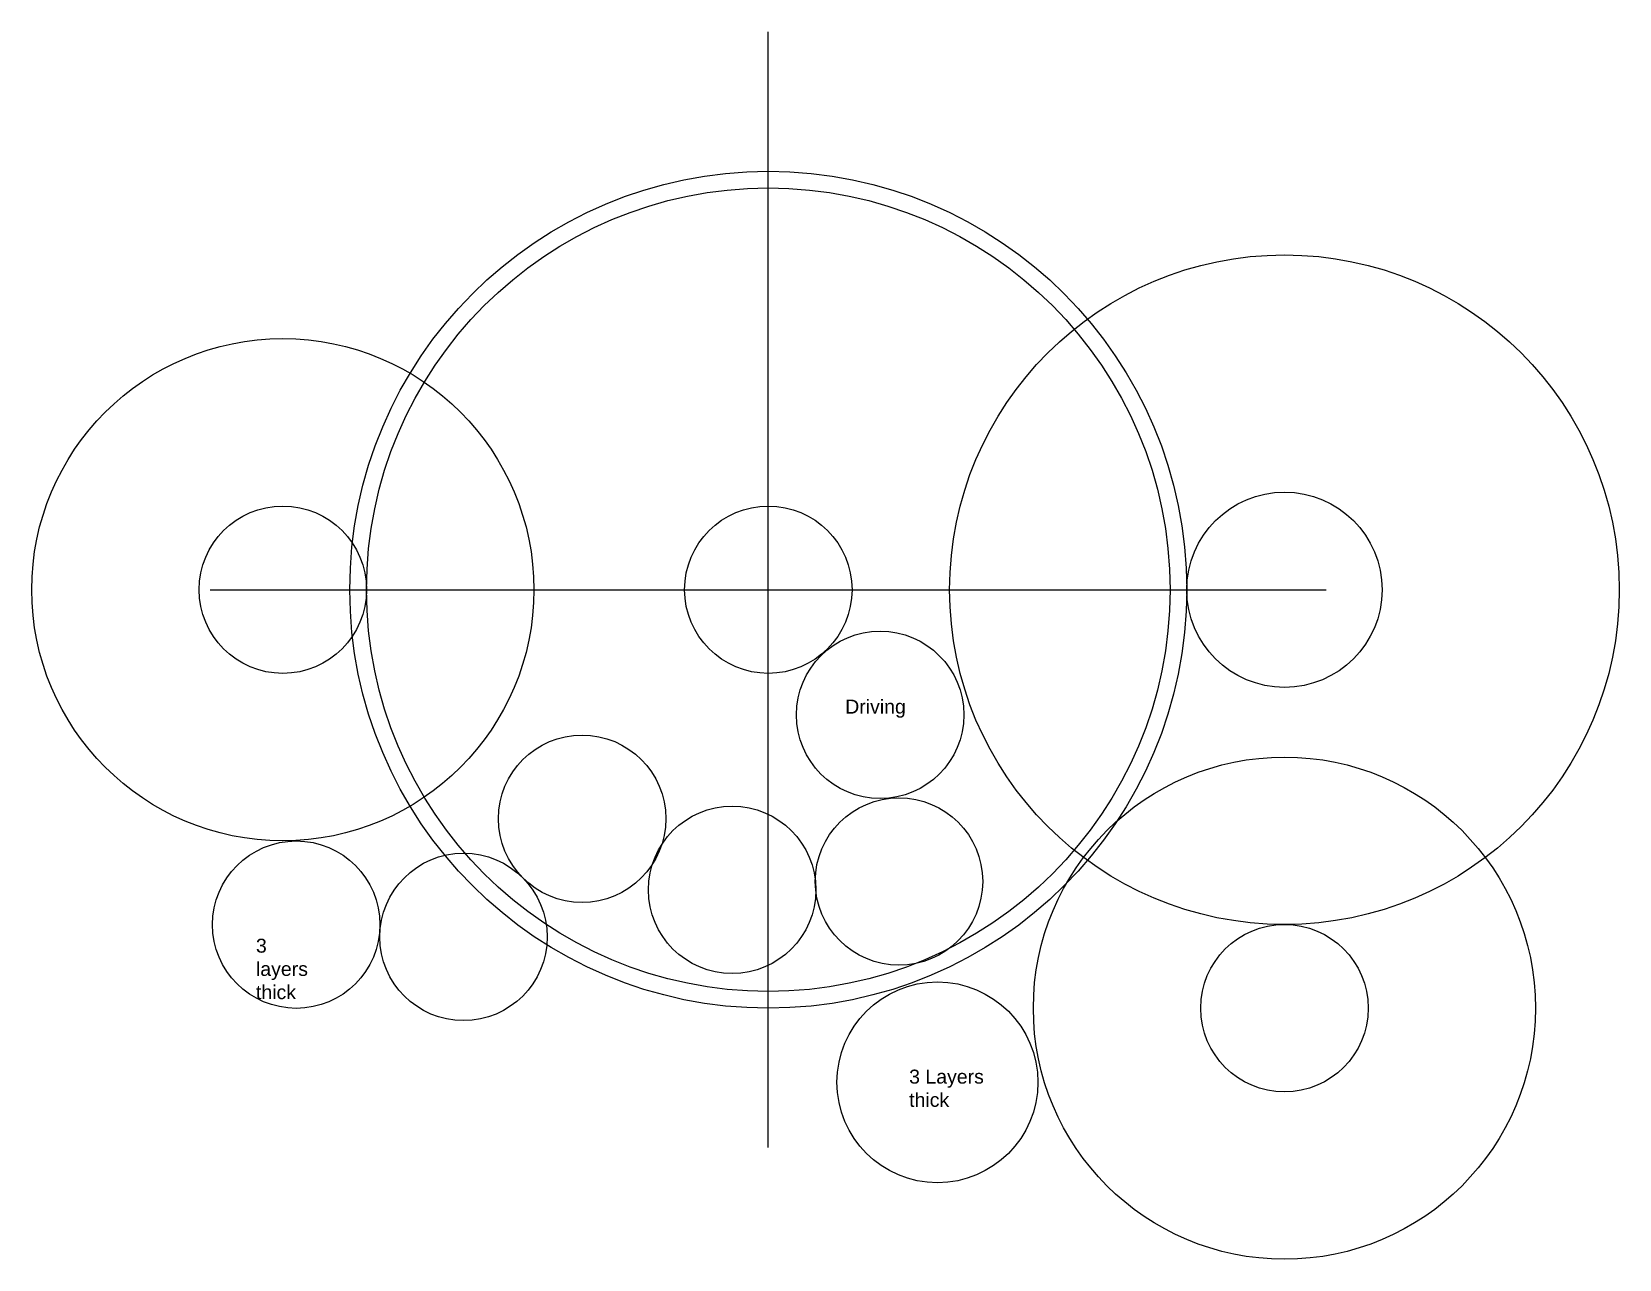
# Model space of a CAD drawing. Header units: millimetres. Extents: x 768 to 1052, y 780 to 1000.
import ezdxf

# ---------------------------------------------------------------- set-up
doc = ezdxf.new("R2010")
doc.units = ezdxf.units.MM
for name, color, linetype in [('Layer1', 7, 'Continuous'), ('Layer2', 7, 'Continuous'), ('Layer3', 7, 'Continuous'), ('Layer4', 7, 'Continuous')]:
    doc.layers.add(name, color=color, linetype=linetype)
doc.styles.get("Standard").update_dxf_attribs({"font": 'arial.ttf'})

msp = doc.modelspace()

# ---------------------------------------------------------------- linework, layer by layer
for p, q in [((900, 800), (900, 1000)), ((800, 900), (1000, 900))]:
    msp.add_line(p, q)
at = {"layer": 'Layer1', "color": 40, "true_color": 0xf8d731}
for centre in [(900, 900), (920.04, 877.57), (866.63, 858.95), (923.42, 847.71), (893.52, 846.21), (845.38, 837.77)]:
    msp.add_circle(centre, 15, dxfattribs=at)
at = {"layer": 'Layer1', "color": 244, "true_color": 0x991b1e}
msp.add_circle((930.31, 811.71), 18, dxfattribs=at)
at = {"layer": 'Layer2', "color": 32, "true_color": 0xcd6928}
for centre, radius in [((900, 900), 75), ((992.5, 900), 17.5)]:
    msp.add_circle(centre, radius, dxfattribs=at)
at = {"layer": 'Layer2', "color": 244, "true_color": 0x991b1e}
for centre, radius in [((992.5, 900), 60), ((992.5, 825), 15)]:
    msp.add_circle(centre, radius, dxfattribs=at)
at = {"layer": 'Layer3', "color": 244, "true_color": 0x991b1e}
for centre, radius in [((813, 900), 45), ((815.4, 839.97), 15)]:
    msp.add_circle(centre, radius, dxfattribs=at)
at = {"layer": 'Layer4', "color": 219, "true_color": 0x642165}
for centre, radius in [((900, 900), 72), ((813, 900), 15), ((992.5, 825), 45)]:
    msp.add_circle(centre, radius, dxfattribs=at)

# ---------------------------------------------------------------- texts
at = {"layer": 'Layer1', "color": 244, "true_color": 0x991b1e, "char_height": 2.5, "attachment_point": 1}
for s, width, insert in [('Driving', 13.5539, (913.78, 880.3)), ('3 layers thick', 12.0761, (808.18, 837.45)), ('3 Layers thick', 16.0305, (925.24, 813.98))]:
    msp.add_mtext_dynamic_manual_height_columns(s, width=width, gutter_width=12.5, heights=[0], dxfattribs=dict(at, insert=insert))

doc.saveas('drawing.dxf')
